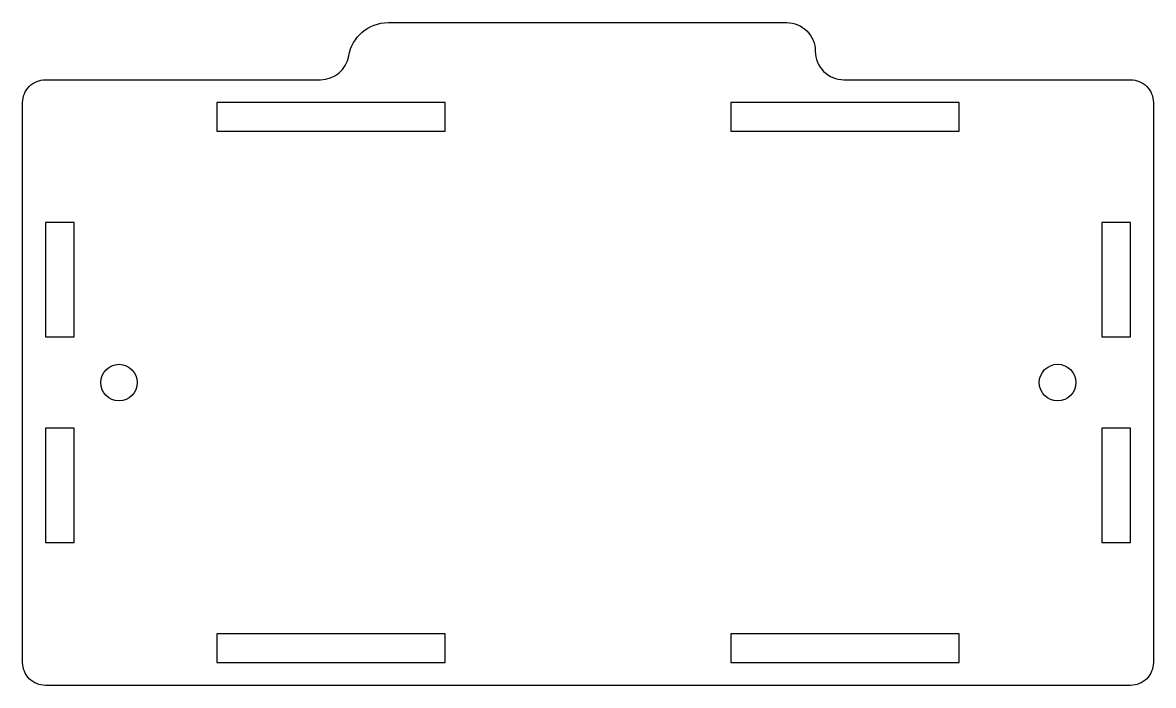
# Model space of a CAD drawing. Header units: millimetres. Extents: x 222.4 to 321.4, y -77.8 to -19.8.
import ezdxf

# ---------------------------------------------------------------- set-up
doc = ezdxf.new("R2010")
doc.units = ezdxf.units.MM
doc.layers.get('0').update_dxf_attribs({"linetype": 'CONTINUOUS'})

msp = doc.modelspace()

# ---------------------------------------------------------------- linework, layer by layer
msp.add_lwpolyline([(289.268, -19.78, -0.414214), (291.768, -22.28, 0.414214), (294.268, -24.78), (319.369, -24.78, -0.414214), (321.369, -26.78), (321.369, -75.779, -0.414214), (319.369, -77.779), (224.369, -77.779, -0.414214), (222.369, -75.779), (222.369, -26.78, -0.414214), (224.369, -24.78), (248.453, -24.78, 0.365977), (250.918, -22.696, -0.365977), (254.369, -19.78)], format="xyb", close=True)
for points in [[(259.369, -29.28), (259.369, -26.78), (239.369, -26.78), (239.369, -29.28)], [(304.369, -29.28), (304.369, -26.78), (284.369, -26.78), (284.369, -29.28)], [(224.369, -37.283), (224.369, -47.283), (226.869, -47.283), (226.869, -37.283)], [(316.869, -37.28), (316.869, -47.28), (319.369, -47.28), (319.369, -37.28)], [(226.869, -65.283), (226.869, -55.283), (224.369, -55.283), (224.369, -65.283)], [(319.369, -65.28), (319.369, -55.28), (316.869, -55.28), (316.869, -65.28)], [(259.369, -73.279), (239.369, -73.279), (239.369, -75.779), (259.369, -75.779)], [(304.369, -75.779), (304.369, -73.279), (284.369, -73.279), (284.369, -75.779)]]:
    msp.add_lwpolyline(points, close=True)
for centre in [(230.808, -51.283), (312.98, -51.28)]:
    msp.add_circle(centre, 1.6)

doc.saveas('drawing.dxf')
